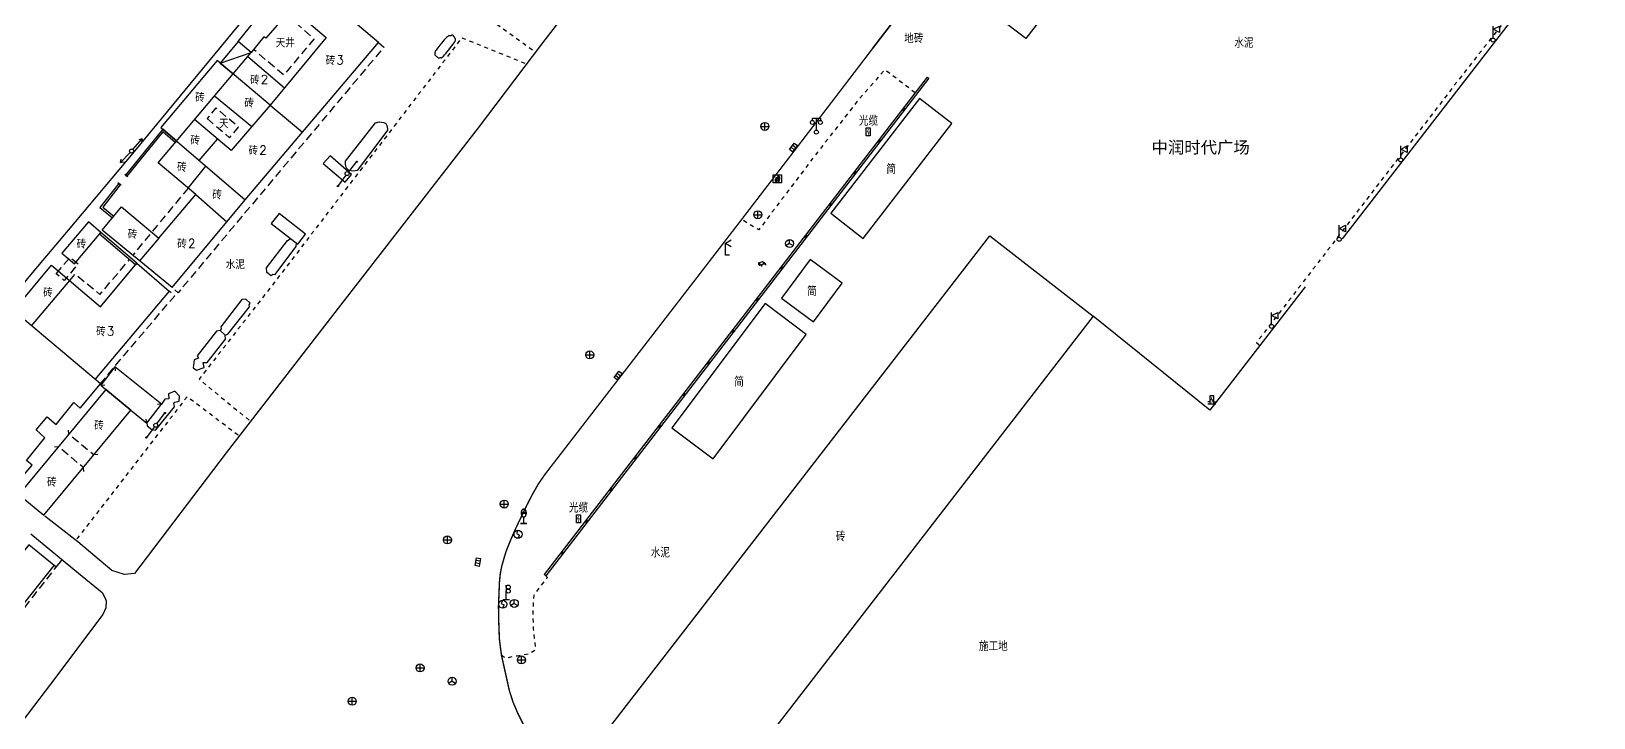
# Model space of a CAD drawing. Extents: x 5235 to 6165, y 11896 to 12757.
# Drawn here: x 5567.7 to 5763, y 12118.7 to 12204.5 of the extents above; entities that cross this region are included whole.
import ezdxf
from ezdxf.enums import TextEntityAlignment as Align

# ---------------------------------------------------------------- set-up
doc = ezdxf.new("R2010")
doc.units = 0
doc.header["$LTSCALE"] = 0.5
for name, pattern in [('G220', [3, 2, -1]), ('X5', [3, 2, -1]), ('X6', [2, 1, -1])]:
    doc.linetypes.add(name, pattern=pattern)
doc.layers.get('0').update_dxf_attribs({"linetype": 'CONTINUOUS'})
for name, color, linetype in [('COMPONENT', 4, 'CONTINUOUS'), ('DLDW', 11, 'CONTINUOUS'), ('DLSS', 4, 'CONTINUOUS'), ('DMTZ', 3, 'CONTINUOUS'), ('GXYZ', 2, 'CONTINUOUS'), ('JMD', 6, 'CONTINUOUS'), ('ZJ', 7, 'CONTINUOUS')]:
    doc.layers.add(name, color=color, linetype=linetype)
doc.styles.add('HZ', font='rs.shx', dxfattribs={"width": 0.8, "bigfont": 'hztxt.shx'})
doc.styles.add('宋体', font='')
doc.styles.get('宋体').set_extended_font_data('SimSun')
doc.linetypes.add('444', pattern='A,4.5,[145,AAA.SHX,S=1,R=0,X=0,Y=1],4.5,-0.5,[146,AAA.SHX,S=1,R=0,X=0,Y=0],-0.5', length=10)
doc.linetypes.add('G677', pattern='A,10,[241,XYH_TOWN.SHX,S=0.5,R=0,X=0,Y=-0.5],0', length=10)

# ---------------------------------------------------------------- blocks, each defined once
blk = doc.blocks.new('gc041')
for p, q in [((-1, 0.5), (1, 0.5)), ((-1, -0.5), (-1, 0.5)), ((-0.33, 0.5), (-0.33, -0.5)), ((0.33, 0.5), (0.33, -0.5)), ((1, 0.5), (1, -0.5)), ((1, -0.5), (-1, -0.5))]:
    blk.add_line(p, q)
blk = doc.blocks.new('gc043')
for p, q in [((-1, 0), (1, 0)), ((0, -1), (0, 1))]:
    blk.add_line(p, q)
blk.add_circle((0, 0), 1)
blk = doc.blocks.new('gc048')
for q in [(-0.87, -0.5), (0, 1), (0.87, -0.5)]:
    blk.add_line((0, 0), q)
blk.add_circle((0, 0), 1)
blk = doc.blocks.new('gc050')
for p, q in [((0, 1), (-0.38, 0.18)), ((-0.38, 0.18), (0.38, -0.18)), ((0, -1), (0.38, -0.18))]:
    blk.add_line(p, q)
blk.add_circle((0, 0), 1)
blk = doc.blocks.new('gc299')
for points in [[(-0.8, 0), (0, 0), (0.8, 0)], [(0, 3.1), (0, 3.6)], [(0, 3.1), (0, 2.1)], [(0, 1.6), (0, 2.1)], [(0, 0), (0, 1.6)]]:
    blk.add_lwpolyline(points)
for centre in [(0.5, 3.1), (0.5, 2.1)]:
    blk.add_circle(centre, 0.5)
blk = doc.blocks.new('gc298')
for points in [[(-0.8, 0), (0.8, 0), (-0.8, 0)], [(0, 0), (0, 1.6)]]:
    blk.add_lwpolyline(points)
at = {"flags": 128}
blk.add_lwpolyline([(0, 3.6), (-0.12, 3.58), (-0.23, 3.53), (-0.34, 3.45), (-0.44, 3.34), (-0.52, 3.2), (-0.58, 3.05), (-0.63, 2.87), (-0.65, 2.69), (-0.65, 2.51), (-0.63, 2.33), (-0.58, 2.15), (-0.52, 2), (-0.44, 1.86), (-0.34, 1.75), (-0.23, 1.67), (-0.12, 1.62), (0, 1.6), (0.12, 1.62), (0.23, 1.67), (0.34, 1.75), (0.44, 1.86), (0.52, 2), (0.58, 2.15), (0.63, 2.33), (0.65, 2.51), (0.65, 2.69), (0.63, 2.87), (0.58, 3.05), (0.52, 3.2), (0.44, 3.34), (0.34, 3.45), (0.23, 3.53), (0.12, 3.58)], close=True, dxfattribs=at)
for centre in [(0, 3.1), (0, 2.1)]:
    blk.add_circle(centre, 0.5)
blk = doc.blocks.new('gc234')
at = {"linetype": 'Continuous'}
for p, q in [((-0.5, 0), (-0.5, 2)), ((-0.5, 2), (0.5, 2)), ((0.5, 0), (-0.5, 0)), ((0.5, 2), (0.5, 0))]:
    blk.add_line(p, q, dxfattribs=at)
at = {"linetype": 'Continuous', "const_width": 0.2, "flags": 128}
blk.add_lwpolyline([(0, 1.7), (-0.2, 1), (0.2, 1), (0, 0.3)], dxfattribs=at)
blk = doc.blocks.new('GC052')
for p, q in [((0, 3), (1.38, 3.81)), ((0, 0), (0, 3)), ((0, 3), (1.38, 2.19)), ((1, 0), (0, 0))]:
    blk.add_line(p, q)
blk = doc.blocks.new('gcbj0612')
for p, q in [((-0.75, 0.26), (0.16, 0.53)), ((-0.57, -0.34), (0.34, -0.07))]:
    blk.add_line(p, q)
at = {"flags": 128}
for points in [[(-0.73, 0.26), (-0.77, 0.25), (-0.79, 0.23), (-0.81, 0.19), (-0.83, 0.15), (-0.84, 0.1), (-0.84, 0.05), (-0.84, -0.01), (-0.83, -0.07), (-0.81, -0.12), (-0.79, -0.18), (-0.77, -0.23), (-0.74, -0.27), (-0.7, -0.3), (-0.67, -0.33), (-0.63, -0.34), (-0.6, -0.34), (-0.57, -0.34), (-0.54, -0.32), (-0.51, -0.29), (-0.49, -0.25), (-0.48, -0.2), (-0.47, -0.15), (-0.47, -0.1), (-0.48, -0.04), (-0.49, 0.02), (-0.51, 0.07), (-0.54, 0.13), (-0.56, 0.17), (-0.6, 0.21), (-0.63, 0.24), (-0.67, 0.26), (-0.7, 0.27)], [(-0.71, 0.18), (-0.72, 0.17), (-0.75, 0.12), (-0.75, 0.04), (-0.74, -0.06), (-0.7, -0.15), (-0.66, -0.22), (-0.62, -0.25), (-0.6, -0.26), (-0.59, -0.24), (-0.57, -0.2), (-0.56, -0.12), (-0.58, -0.02), (-0.61, 0.08), (-0.66, 0.14), (-0.7, 0.17)]]:
    blk.add_lwpolyline(points, close=True, dxfattribs=at)
blk.add_lwpolyline([(0.3, -0.08), (0.33, -0.07), (0.36, -0.05), (0.38, -0.02), (0.4, 0.02), (0.41, 0.07), (0.42, 0.12), (0.41, 0.18), (0.41, 0.23), (0.39, 0.29), (0.37, 0.35), (0.35, 0.4), (0.32, 0.44), (0.28, 0.48), (0.25, 0.51), (0.21, 0.52), (0.18, 0.53), (0.15, 0.52)], dxfattribs=at)
at = {"extrusion": (0, 0, -1), "flags": 128}
blk.add_lwpolyline([(-0.4, 0.25), (-0.51, 0.28), (-0.61, 0.29), (-0.69, 0.27), (-0.77, 0.2), (-0.81, 0.09), (-0.82, -0.01), (-0.8, -0.06), (-0.76, -0.08), (-0.7, -0.09), (-0.64, -0.09), (-0.59, -0.07), (-0.57, -0.04), (-0.59, -0.01), (-0.63, 0.02), (-0.69, 0.03), (-0.75, 0.03), (-0.79, 0.02), (-0.84, -0.01), (-0.89, -0.1), (-0.91, -0.19), (-0.9, -0.29), (-0.87, -0.38)], dxfattribs=at)
blk.add_lwpolyline([(-0.09, -0.2), (-0.22, -0.54), (0.05, -0.54)], close=True)
blk = doc.blocks.new('GC097')
for p, q in [((-1, 2.92), (-1, 3.52)), ((-1, 3.52), (1, 3.52)), ((0, 0.52), (0, 3.52)), ((1, 3.52), (1, 2.92))]:
    blk.add_line(p, q)
for centre in [(-1, 2.42), (0.01, 0), (1, 2.42)]:
    blk.add_circle(centre, 0.5)
blk = doc.blocks.new('gcbj0305')
for points in [[(-1.01, 1.01), (1.01, 1.01), (1.01, -1.01), (-1.01, -1.01)], [(-0.47, 0.01), (-0.39, -0.06), (-0.31, 0.01), (-0.39, 0.09)], [(0.13, 0.3), (0.13, -0.79), (0.15, -0.85), (0.24, -0.85), (0.28, -0.8), (0.28, -0.15), (0.33, -0.15), (0.33, -0.8), (0.36, -0.85), (0.44, -0.85), (0.49, -0.8), (0.49, 0.3), (0.52, 0.3), (0.52, -0.11), (0.55, -0.14), (0.6, -0.14), (0.64, -0.09), (0.64, 0.43), (0.53, 0.54), (0.14, 0.54), (0.03, 0.45), (-0.06, 0.26), (-0.33, 0.26), (-0.36, 0.24), (-0.36, 0.18), (-0.34, 0.15), (-0.01, 0.14), (0.11, 0.31)], [(-0.4, -0.13), (-0.31, -0.2), (-0.25, -0.13), (-0.33, -0.06)], [(-0.4, -0.25), (-0.3, -0.25), (-0.3, -0.35), (-0.4, -0.35)]]:
    blk.add_lwpolyline(points, close=True)
blk.add_lwpolyline([(-0.6, -0.18), (-0.47, -0.82), (-0.21, -0.82), (-0.09, -0.16)])
blk.add_circle((0.3, 0.72), 0.128)
blk = doc.blocks.new('gc002')
at = {"linetype": 'Continuous'}
blk.add_hatch(color=256, dxfattribs=at).paths.add_polyline_path([(0.5, 0.5), (-0.5, 0.5), (-0.5, -0.5), (0.5, -0.5)])
blk.add_lwpolyline([(-0.5, -0.5), (0.5, -0.5), (0.5, 0.5), (-0.5, 0.5), (-0.5, -0.5)])
blk = doc.blocks.new('gc019')
for p, q in [((0, 0.5), (0, 3.5)), ((0, 2.7), (1.6, 3.5)), ((1.6, 1.9), (0, 2.7)), ((1.6, 3.5), (1.6, 1.9))]:
    blk.add_line(p, q)
blk.add_circle((0, 0), 0.5)
blk = doc.blocks.new('A$C28A84825')
at = {"linetype": 'Continuous', "const_width": 0.2, "flags": 128}
blk.add_lwpolyline([(0.33, 1.43), (0.13, 0.73), (0.53, 0.73), (0.33, 0.03)], dxfattribs=at)
blk = doc.blocks.new('gc314')
for p, q in [((-0.5, 0.5), (-1, 0.5)), ((-1, 0), (1, 0)), ((0.5, 0), (0.5, 0.5)), ((0.5, 0.5), (1, 0.5))]:
    blk.add_line(p, q)
blk.add_lwpolyline([(-0.5, 0), (0.5, 0), (0.5, 2), (-0.5, 2)], close=True)
blk.add_blockref('A$C28A84825', (-0.33, 0.27))
blk = doc.blocks.new('G603')
for p, q in [((0.5, 0), (4, 0)), ((4, 0), (3.24, -0.5)), ((4, 0), (3.27, 0.5))]:
    blk.add_line(p, q)
blk.add_circle((0, 0), 0.5)
blk = doc.blocks.new('G611')
h = blk.add_hatch(color=256)
edge = h.paths.add_edge_path()
edge.add_arc((3.85, 0), 0.15, 0, 360)
blk.add_line((0.5, 0), (4, 0))
for centre, radius in [((0, 0), 0.5), ((3.85, 0), 0.15)]:
    blk.add_circle(centre, radius)

msp = doc.modelspace()

# ---------------------------------------------------------------- linework, layer by layer
at = {"flags": 128}
for points in [[(5542.17, 12170.44), (5554.96, 12158.8), (5558.82, 12163.45), (5568.05, 12174.53), (5572.32, 12179.64), (5580.4, 12189.27), (5589.85, 12200.71), (5600.55, 12213.69), (5598.28, 12215.72)], [(5600.77, 12178.05), (5600.75, 12177.6), (5598.06, 12174.03), (5597.85, 12174.06), (5597.65, 12173.9), (5597.1, 12174.32), (5597.08, 12174.91), (5599.72, 12178.35), (5600.1, 12178.57)], [(5591.89, 12166.48), (5591.29, 12167.06)], [(5582.1, 12155.5), (5582.16, 12155.26), (5582.16, 12155.16), (5582.73, 12154.69), (5583.17, 12154.62), (5583.25, 12154.64), (5585.56, 12157.52), (5585.54, 12157.8), (5585.49, 12157.96), (5585.61, 12158.11), (5586.15, 12158.24), (5586.21, 12158.88), (5585.61, 12159.48), (5584.84, 12159.17), (5584.87, 12158.55), (5584.35, 12158.5), (5583.95, 12157.87)], [(5570.79, 12137.49), (5571.48, 12138.34)]]:
    msp.add_lwpolyline(points, dxfattribs=at)
for points in [[(5618.94, 12203), (5618.76, 12202.77), (5618.6, 12202.57), (5618.46, 12202.4), (5618.35, 12202.26), (5618.27, 12202.14), (5618.2, 12202.05), (5618.16, 12201.99), (5618.15, 12201.96), (5618.15, 12201.93), (5618.14, 12201.91), (5618.14, 12201.89), (5618.14, 12201.86), (5618.13, 12201.83), (5618.13, 12201.8), (5618.12, 12201.77), (5618.12, 12201.74), (5618.11, 12201.7), (5618.11, 12201.67), (5618.11, 12201.65), (5618.11, 12201.63), (5618.11, 12201.61), (5618.11, 12201.59), (5618.11, 12201.58), (5618.11, 12201.57), (5618.12, 12201.56), (5618.13, 12201.54), (5618.15, 12201.52), (5618.17, 12201.49), (5618.2, 12201.46), (5618.24, 12201.42), (5618.29, 12201.38), (5618.34, 12201.33), (5618.39, 12201.28), (5618.44, 12201.24), (5618.49, 12201.21), (5618.54, 12201.19), (5618.59, 12201.17), (5618.63, 12201.17), (5618.68, 12201.17), (5618.72, 12201.18), (5618.75, 12201.19), (5618.79, 12201.19), (5618.82, 12201.2), (5618.85, 12201.2), (5618.88, 12201.2), (5618.9, 12201.19), (5618.92, 12201.19), (5618.93, 12201.18), (5618.96, 12201.18), (5619.02, 12201.22), (5619.09, 12201.29), (5619.2, 12201.4), (5619.33, 12201.55), (5619.48, 12201.73), (5619.67, 12201.94), (5619.87, 12202.19), (5620.08, 12202.45), (5620.26, 12202.67), (5620.4, 12202.87), (5620.52, 12203.04), (5620.61, 12203.18), (5620.67, 12203.3), (5620.7, 12203.39), (5620.7, 12203.45), (5620.69, 12203.49), (5620.68, 12203.53), (5620.66, 12203.57), (5620.65, 12203.61), (5620.63, 12203.65), (5620.61, 12203.68), (5620.59, 12203.71), (5620.58, 12203.74), (5620.56, 12203.77), (5620.54, 12203.8), (5620.52, 12203.82), (5620.51, 12203.85), (5620.49, 12203.87), (5620.47, 12203.89), (5620.46, 12203.9), (5620.44, 12203.92), (5620.43, 12203.93), (5620.41, 12203.95), (5620.4, 12203.96), (5620.39, 12203.97), (5620.37, 12203.98), (5620.36, 12203.99), (5620.35, 12203.99), (5620.33, 12204), (5620.32, 12204), (5620.3, 12204), (5620.29, 12204), (5620.27, 12204), (5620.25, 12203.99), (5620.23, 12203.98), (5620.2, 12203.96), (5620.17, 12203.95), (5620.15, 12203.93), (5620.12, 12203.92), (5620.08, 12203.91), (5620.05, 12203.91), (5620.01, 12203.9), (5619.98, 12203.91), (5619.94, 12203.91), (5619.9, 12203.92), (5619.84, 12203.91), (5619.77, 12203.88), (5619.68, 12203.81), (5619.57, 12203.71), (5619.45, 12203.58), (5619.3, 12203.42), (5619.13, 12203.22)], [(5606.95, 12188.23), (5610.72, 12193.06), (5611.14, 12193.17), (5611.73, 12193.09), (5611.97, 12192.96), (5612.12, 12192.7), (5612.2, 12192.31), (5612.2, 12192.13), (5611.76, 12191.49), (5608.4, 12187.07), (5607.96, 12186.99), (5607.36, 12187.09), (5607.13, 12187.33), (5607.05, 12187.51), (5606.95, 12187.82)], [(5604.17, 12187.94), (5606.92, 12185.64), (5607.72, 12186.57), (5605.03, 12188.92)], [(5597.67, 12180.45), (5601.01, 12177.86), (5601.97, 12179.13), (5598.66, 12181.69)], [(5588.57, 12163.63), (5588.02, 12163.42), (5587.9, 12162.42), (5588.31, 12162.13), (5589.27, 12162.44), (5589.16, 12163.09), (5589.66, 12163.06), (5591.94, 12165.99), (5591.89, 12166.48), (5592.25, 12166.61), (5594.94, 12170.03), (5594.89, 12170.29), (5595.02, 12170.5), (5594.48, 12170.99), (5593.99, 12170.94), (5591.35, 12167.52), (5591.4, 12167.29), (5591.29, 12167.06), (5590.83, 12166.98), (5588.39, 12163.92)]]:
    msp.add_lwpolyline(points, close=True, dxfattribs=at)
at = {"layer": 'DLSS', "flags": 128}
for points in [[(5659.79, 12250), (5663.21, 12247.41), (5663.73, 12246.15), (5663.78, 12245.47), (5663.73, 12244.79), (5663.63, 12244.42), (5655.9, 12234.35), (5645.17, 12220.66), (5631.43, 12202.88), (5623.54, 12192.4), (5606.33, 12170.24), (5592.02, 12151.77), (5580.59, 12136.71), (5579.33, 12136.55), (5577.75, 12137.08), (5573.5, 12140.65), (5569.38, 12143.86)], [(5672.86, 12202.36), (5672.86, 12202.37), (5683.73, 12216.6), (5693.98, 12229.96), (5700, 12237.74)], [(5567.62, 12141.64), (5573.57, 12136.74), (5576.55, 12134.3), (5576.86, 12133.68), (5577.04, 12133.28), (5577, 12132.39), (5576.6, 12131.55), (5570.1, 12122.86), (5560.62, 12110.48), (5554.29, 12102.33), (5544.1, 12089.09), (5532.29, 12073.55), (5520.71, 12058.49), (5508.06, 12042.01), (5507.3, 12040.92)]]:
    msp.add_lwpolyline(points, dxfattribs=at)
at = {"layer": 'DLSS', "linetype": 'X6', "flags": 128}
for points in [[(5657.3, 12250), (5650.35, 12240.92), (5637.79, 12224.35), (5623.92, 12206.8), (5630.66, 12201.91)], [(5746.39, 12225.55), (5745.88, 12224.96), (5752.63, 12219.67), (5761.53, 12218.43), (5753.28, 12207.63), (5745.9, 12198.21), (5724.06, 12169.79), (5722.18, 12167.38), (5720.82, 12165.56), (5721.24, 12165.22)], [(5629.42, 12200.46), (5621.48, 12203.67), (5597.95, 12172.94), (5588.65, 12160.98), (5594.93, 12155.85)], [(5678.15, 12196.8), (5674.36, 12199.68), (5670.97, 12195.81), (5665.43, 12188.71), (5658.59, 12179.65), (5656.46, 12180.96)], [(5593.53, 12153.98), (5587.15, 12158.8), (5573.28, 12140.89)], [(5626.43, 12126.54), (5626.67, 12126.33), (5626.86, 12126.21), (5627.04, 12126.16), (5628.42, 12126.41), (5629.98, 12126.68), (5630.69, 12127.15), (5630.73, 12127.34), (5630.46, 12129.73), (5630.4, 12131.5), (5630.43, 12132.72), (5630.52, 12134), (5632.18, 12136.18), (5632, 12136.39)]]:
    msp.add_lwpolyline(points, dxfattribs=at)
at = {"layer": 'DLSS', "linetype": 'Continuous', "const_width": 0.175, "flags": 128}
msp.add_lwpolyline([(5681.14, 12213.09), (5672.57, 12202), (5667.97, 12195.97), (5656.46, 12180.96), (5650.62, 12173.37), (5642.19, 12162.45), (5631.89, 12149.1), (5631.08, 12147.93), (5630.31, 12146.59), (5629.59, 12145.18), (5628.2, 12142.28), (5627.56, 12140.81), (5627.02, 12139.46), (5626.73, 12138.5), (5626.48, 12137.61), (5626.29, 12136.64), (5626.19, 12135.6), (5626.07, 12132.57), (5626.11, 12130.49), (5626.18, 12128.51), (5626.43, 12126.54), (5627.43, 12122.04), (5627.9, 12120.58), (5628.47, 12119.24), (5629.64, 12116.89)], dxfattribs=at)
at = {"layer": 'JMD'}
for p, q in [((5591.29, 12200.51), (5595.17, 12201.85)), ((5585.83, 12190.78), (5585.67, 12190.59)), ((5579.74, 12186.28), (5579.35, 12186.6)), ((5579.45, 12186.52), (5579.64, 12186.36)), ((5578.9, 12185.23), (5578.51, 12185.53)), ((5578.61, 12185.46), (5578.8, 12185.3)), ((5577.82, 12181.17), (5577.98, 12181.37)), ((5576.35, 12179.32), (5576.19, 12179.13)), ((5580.87, 12175.49), (5580.71, 12175.3)), ((5578.11, 12162.54), (5578.17, 12162.05)), ((5576.39, 12160.23), (5576.88, 12160.28)), ((5583.95, 12157.87), (5583.46, 12157.81)), ((5582.1, 12155.5), (5582.05, 12156))]:
    msp.add_line(p, q, dxfattribs=at)
at = {"layer": 'JMD', "linetype": '444', "flags": 128}
for points in [[(5762.96, 12219.21), (5731.52, 12178.53)], [(5726.9, 12172.55), (5714.97, 12157.1), (5700.41, 12168.85)]]:
    msp.add_lwpolyline(points, dxfattribs=at)
at = {"layer": 'JMD', "linetype": 'Continuous', "flags": 128}
for points in [[(5697.28, 12210.48), (5692, 12203.57), (5687.5, 12207.01), (5692.77, 12213.92)], [(5671.63, 12178.6), (5682.73, 12192.96), (5678.68, 12196.09), (5667.59, 12181.73)], [(5650.22, 12103.92), (5637.24, 12113.95), (5687.46, 12178.92), (5700.41, 12168.85)], [(5665.44, 12168.18), (5669.01, 12173.01), (5665.02, 12175.95), (5661.46, 12171.13)], [(5652.9, 12151.04), (5664.54, 12166.57), (5659.38, 12170.44), (5647.74, 12154.91)]]:
    msp.add_lwpolyline(points, close=True, dxfattribs=at)
at = {"layer": 'JMD', "flags": 128}
for points in [[(5583.89, 12192.46), (5594.39, 12183.4), (5611.09, 12203.1), (5600.58, 12211.95), (5598.28, 12209.03), (5604.54, 12203.71), (5597.53, 12195.26), (5590.9, 12200.84)], [(5591.29, 12200.51), (5592.9, 12199.16), (5595.17, 12201.85), (5593.54, 12203.23)], [(5571.5, 12176.75), (5573.06, 12175.43), (5576.35, 12179.32), (5574.81, 12180.67)], [(5565.3, 12147.34), (5567.79, 12150.25), (5567.06, 12150.81), (5569.38, 12153.66), (5568.29, 12154.65), (5569.68, 12156.27), (5570.77, 12155.31), (5573, 12158.07), (5573.79, 12157.38), (5576.31, 12160.39), (5566.81, 12168.42), (5563.6, 12164.41), (5562.49, 12165.38), (5558.2, 12160.13), (5559.13, 12159.25), (5555.87, 12155.2)], [(5576.39, 12160.23), (5577.01, 12159.68), (5580.14, 12157.1), (5582.1, 12155.5), (5583.95, 12157.87), (5578.11, 12162.54)], [(5569.26, 12144), (5580.14, 12157.1), (5577.01, 12159.68), (5566.13, 12146.58)], [(5559.01, 12129.82), (5562.22, 12127.22), (5570.55, 12137.69), (5567.37, 12140.29)]]:
    msp.add_lwpolyline(points, close=True, dxfattribs=at)
for points in [[(5593.54, 12203.23), (5597.63, 12208.24), (5599.58, 12206.57), (5596.99, 12203.62), (5596.74, 12203.8), (5595.17, 12201.85)], [(5594.75, 12201.35), (5599.32, 12197.41)], [(5588.23, 12184.08), (5583.53, 12188.06), (5592.9, 12199.16)], [(5590.59, 12196.43), (5595.23, 12192.58)], [(5597.53, 12195.26), (5592.65, 12189.59), (5588.07, 12193.44)], [(5597.53, 12195.26), (5601.58, 12191.88)], [(5585.83, 12190.78), (5584.1, 12192.27), (5579.45, 12186.52)], [(5588.65, 12188.35), (5590.95, 12191.02)], [(5587.28, 12184.89), (5589.49, 12187.63)], [(5578.61, 12185.46), (5576.26, 12182.45), (5577.82, 12181.17)], [(5585.28, 12172.45), (5576.54, 12179.63), (5578.95, 12182.54), (5583.62, 12178.61), (5588.23, 12184.08), (5592.12, 12180.67)], [(5585.28, 12172.45), (5594.39, 12183.4)], [(5580.87, 12175.49), (5576.35, 12179.32)], [(5583.62, 12178.61), (5581.21, 12175.79)], [(5566.81, 12168.42), (5565.49, 12169.57), (5570.21, 12175.26), (5576.31, 12170.04), (5580.87, 12175.49), (5584.9, 12172), (5575.62, 12160.97)], [(5567.72, 12167.65), (5572.49, 12173.31)]]:
    msp.add_lwpolyline(points, dxfattribs=at)
at = {"layer": 'JMD', "linetype": 'X5', "flags": 128}
for points in [[(5599.58, 12206.57), (5603, 12203.51), (5599.23, 12199.01), (5595.47, 12202.22)], [(5611.09, 12203.1), (5611.76, 12202.52), (5586.02, 12171.8), (5585.28, 12172.45)], [(5587.28, 12184.89), (5580.36, 12176.49)], [(5570.8, 12174.17), (5572.52, 12176.25), (5573.52, 12175.42), (5571.8, 12173.34), (5570.8, 12174.17)], [(5572.49, 12173.31), (5573.18, 12174.13), (5576.26, 12171.59), (5579.95, 12175.94)], [(5576.31, 12160.39), (5578.79, 12163.39), (5585.61, 12171.43), (5584.9, 12172)], [(5561.38, 12125.31), (5568.12, 12134.08), (5570.79, 12137.49), (5570.55, 12137.69)]]:
    msp.add_lwpolyline(points, dxfattribs=at)
at = {"layer": 'JMD', "color": 7, "linetype": 'Continuous', "flags": 128}
msp.add_lwpolyline([(5679.66, 12198.76), (5631.8, 12136.55)], dxfattribs=at)
at = {"layer": 'JMD', "linetype": 'Continuous', "flags": 128}
msp.add_lwpolyline([(5679.66, 12198.76), (5679.86, 12198.61), (5632, 12136.39), (5631.8, 12136.55)], dxfattribs=at)
at = {"layer": 'JMD', "linetype": 'X5', "flags": 128}
msp.add_lwpolyline([(5589.67, 12193.57), (5592.47, 12191.17), (5593.59, 12192.51), (5590.74, 12194.92)], close=True, dxfattribs=at)
at = {"layer": 'JMD', "linetype": 'G677', "flags": 128}
for points in [[(5585.67, 12190.59), (5584.14, 12191.92), (5579.64, 12186.36)], [(5578.8, 12185.3), (5576.6, 12182.49), (5577.98, 12181.37)], [(5580.71, 12175.3), (5576.19, 12179.13)]]:
    msp.add_lwpolyline(points, dxfattribs=at)
at = {"layer": 'JMD', "linetype": 'G220', "flags": 128}
for points in [[(5575.99, 12151.56), (5575.49, 12151.51), (5572.38, 12154.1), (5572.34, 12154.6)], [(5574.23, 12149.44), (5574.19, 12149.94), (5571.08, 12152.54), (5570.58, 12152.49)]]:
    msp.add_lwpolyline(points, dxfattribs=at)

# ---------------------------------------------------------------- block references
at = {"layer": 'COMPONENT', "linetype": 'Continuous', "xscale": 0.5, "yscale": 0.5}
for name, p in [('gcbj0305', (5660.92, 12186.04)), ('gcbj0612', (5658.99, 12175.42))]:
    msp.add_blockref(name, p, dxfattribs=at)
at = {"layer": 'DLDW', "linetype": 'Continuous', "xscale": 0.5, "yscale": 0.5}
for name, p in [('gc019', (5750.38, 12203.4)), ('GC097', (5665.8, 12191.88)), ('gc019', (5738.84, 12188.4)), ('gc019', (5731.14, 12178.48)), ('gc019', (5722.69, 12167.59))]:
    msp.add_blockref(name, p, dxfattribs=at)
at = {"layer": 'DLSS', "linetype": 'Continuous', "xscale": 0.5, "yscale": 0.5}
for name, p in [('GC052', (5654.46, 12176.49)), ('gc298', (5629.23, 12142.95)), ('gc299', (5627.05, 12133.44))]:
    msp.add_blockref(name, p, dxfattribs=at)
at = {"layer": 'GXYZ', "linetype": 'Continuous', "xscale": 0.5, "yscale": 0.5}
for name, p in [('gc043', (5659.36, 12192.6)), ('gc043', (5658.48, 12181.55)), ('gc048', (5662.45, 12177.95)), ('gc043', (5637.48, 12164.03)), ('gc314', (5715.23, 12157.91)), ('gc043', (5626.79, 12145.37)), ('gc043', (5619.69, 12140.9)), ('gc050', (5628.51, 12141.59)), ('gc050', (5626.6, 12132.85)), ('gc048', (5628.05, 12132.95)), ('gc043', (5616.27, 12124.89)), ('gc043', (5628.93, 12125.88)), ('gc048', (5620.28, 12123.21)), ('gc043', (5607.79, 12120.71))]:
    msp.add_blockref(name, p, dxfattribs=at)
at = {"layer": 'GXYZ', "linetype": 'Continuous', "xscale": 0.5, "yscale": 0.5, "zscale": 0.5}
for p in [(5672.29, 12191.4), (5636.06, 12143.03)]:
    msp.add_blockref('gc234', p, dxfattribs=at)
at = {"layer": 'GXYZ'}
for name, p, xscale, yscale, zscale, rotation in [('G603', (5580.21, 12189.52), 0.4999999999999999, 0.4999999999999999, 0.4999999999999999, 226.5997434592872), ('G603', (5580.21, 12189.52), 0.5, 0.5, 0.5, 48.77743243723157), ('G611', (5607.15, 12186.69), 0.5, 0.5, 0.5, 50.92830366329047), ('G611', (5607.15, 12186.69), 0.5, 0.5, 0.5, 233.3816144390223), ('G611', (5583.24, 12155.22), 0.5, 0.5, 0.5, 53.58033611987799), ('G611', (5583.24, 12155.22), 0.4999999999999999, 0.4999999999999999, 0.4999999999999999, 232.2700340292568)]:
    msp.add_blockref(name, p, dxfattribs=dict(at, xscale=xscale, yscale=yscale, zscale=zscale, rotation=rotation))
at = {"layer": 'GXYZ', "linetype": 'Continuous'}
for p, xscale, yscale, zscale, rotation in [((5662.94, 12189.97), 0.4999999999999998, 0.4999999999999998, 0.4999999999999998, 52.67282903086088), ((5641.02, 12161.44), 0.5, 0.5, 0.5, 52.67282903086115), ((5623.49, 12138.12), 0.5, 0.5, 0.5, 259.1326605256391)]:
    msp.add_blockref('gc041', p, dxfattribs=dict(at, xscale=xscale, yscale=yscale, zscale=zscale, rotation=rotation))
at = {"layer": 'JMD', "linetype": 'Continuous', "xscale": 0.25, "yscale": 0.25, "rotation": 232.4314527837545}
for p in [(5676.71, 12194.72), (5673.66, 12190.76), (5670.61, 12186.79), (5667.56, 12182.83), (5664.51, 12178.87), (5661.47, 12174.9), (5658.42, 12170.94), (5655.37, 12166.98), (5652.32, 12163.02), (5649.27, 12159.05), (5646.22, 12155.09), (5643.17, 12151.13), (5640.13, 12147.16), (5637.08, 12143.2), (5634.03, 12139.24)]:
    msp.add_blockref('gc002', p, dxfattribs=at)

# ---------------------------------------------------------------- texts
at = {"layer": 'DMTZ', "linetype": 'Continuous', "style": 'HZ', "width": 0.8}
for s, p in [('地砖', (5677.97, 12203.66)), ('水泥', (5719.23, 12203.11)), ('水泥', (5646.3, 12139.38)), ('施工地', (5687.92, 12127.68))]:
    msp.add_text(s, height=1.25, dxfattribs=at).set_placement(p, align=Align.MIDDLE)
at = {"layer": 'GXYZ', "linetype": 'Continuous', "style": 'HZ', "width": 0.8}
for p in [(5672.32, 12193.37), (5636.08, 12145)]:
    msp.add_text('光缆', height=1.25, dxfattribs=at).set_placement(p, align=Align.MIDDLE)
at = {"layer": 'JMD', "linetype": 'Continuous', "style": 'HZ', "width": 0.8}
for s, p in [('简', (5675.16, 12187.35)), ('简', (5665.23, 12172.07)), ('简', (5656.14, 12160.74)), ('砖', (5668.83, 12141.41))]:
    msp.add_text(s, height=1.25, dxfattribs=at).set_placement(p, align=Align.MIDDLE)
at = {"layer": 'ZJ', "style": 'HZ'}
for s, height, p in [('天井', 1, (5599.42, 12203.11)), ('砖', 1, (5605.07, 12200.9)), ('3', 1.1, (5606.27, 12200.9)), ('砖', 1, (5595.62, 12198.47)), ('2', 1.1, (5596.82, 12198.47)), ('砖', 1, (5588.77, 12196.27)), ('砖', 1, (5594.91, 12195.59)), ('天', 1, (5591.75, 12192.96)), ('砖', 1, (5588.16, 12190.93)), ('砖', 1, (5595.43, 12189.64)), ('2', 1.1, (5596.63, 12189.64)), ('砖', 1, (5586.5, 12187.56)), ('砖', 1, (5590.9, 12184.11)), ('砖', 1, (5573.94, 12177.95)), ('砖', 1, (5580.33, 12179.18)), ('砖', 1, (5586.53, 12177.97)), ('2', 1.1, (5587.73, 12177.97)), ('水泥', 1, (5593.18, 12175.39)), ('砖', 1, (5569.77, 12171.88)), ('砖', 1, (5576.38, 12167.01)), ('3', 1.1, (5577.58, 12167.01)), ('砖', 1, (5576.15, 12155.26)), ('砖', 1, (5570.24, 12148.18))]:
    msp.add_text(s, height=height, dxfattribs=at).set_placement(p, align=Align.MIDDLE)
at = {"layer": 'ZJ', "linetype": 'Continuous', "style": '宋体'}
msp.add_text('中润时代广场', height=1.5, dxfattribs=at).set_placement((5713.83, 12189.99), align=Align.MIDDLE)

doc.saveas('drawing.dxf')
